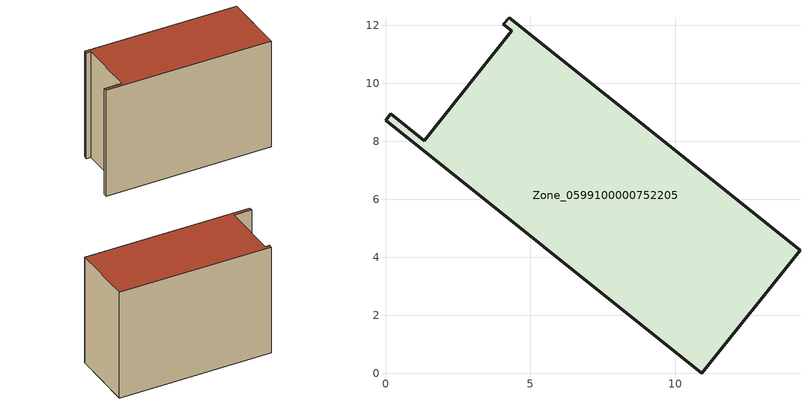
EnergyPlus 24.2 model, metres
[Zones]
Zone_0599100000752205
 floor ground (C_G): 4.07,12.04 4.27,12.26 14.3,4.24 10.91,0 0,8.72 0.19,8.96 1.34,8.03 4.36,11.81 z0.49
 wall outside (C_F): 1.34,8.03 0.19,8.96 0,8.72 10.91,0 14.3,4.24 4.27,12.26 4.07,12.04 4.36,11.81 1.34,8.03 z0.49:9.9
 roof outside (C_R): 4.27,12.26 4.07,12.04 4.36,11.81 1.34,8.03 0.19,8.96 0,8.72 10.91,0 14.3,4.24 z9.9
[BUILDING]
Pand.0599100000752205: North Axis=0; Terrain=City; Loads Convergence Tolerance Value=0.04; Temperature Convergence Tolerance Value=0.4; Solar Distribution=FullExterior; Maximum Number of Warmup Days=25; Minimum Number of Warmup Days=1
[Site:Location]
Rotterdam.The.Hague.AP_ZH_NLD Design_Conditions: Latitude=51.96; Longitude=4.45; Time Zone=1; Elevation=-4.5
[SITE:GROUNDTEMPERATURE:BUILDINGSURFACE]
18, 18, 18, 18, 18, 18, 18, 18, 18, 18, 18, 18
[MATERIAL] Thermal Absorptance=0.9; Solar Absorptance=0.7; Visible Absorptance=0.7
Name | Roughness | Thickness | Conductivity | Density | Specific Heat
G.TI.2006-2014 | MediumSmooth | 0.15 | 0.06 | 540 | 1210
F.TI.2006-2014 | Rough | 0.3 | 0.12 | 1920 | 840
R.TI.2006-2014 | MediumRough | 0.2 | 0.08 | 1500 | 1000
[CONSTRUCTION]
C_G: G.TI.2006-2014
C_F: F.TI.2006-2014
C_R: R.TI.2006-2014
[ZONE]
Zone_0599100000752205: Type=1; Multiplier=1; Ceiling Height=Autocalculate; Volume=Autocalculate; Floor Area=autocalculate; Part of Total Floor Area=Yes
[ZONEINFILTRATION:DESIGNFLOWRATE]
Infil_Zone_0599100000752205: Zone or ZoneList or Space or SpaceList=Zone_0599100000752205; Schedule=AlwaysOn; Design Flow Rate Calculation Method=Flow/Area; Flow Rate per Floor Area=0.0015; Constant Term Coefficient=1; Temperature Term Coefficient=0; Velocity Term Coefficient=0; Velocity Squared Term Coefficient=0
[HVACTEMPLATE:ZONE:IDEALLOADSAIRSYSTEM]
Zone_0599100000752205: Maximum Heating Supply Air Temperature=50; Minimum Cooling Supply Air Temperature=13; Maximum Heating Supply Air Humidity Ratio=0.0156; Minimum Cooling Supply Air Humidity Ratio=0.0077; Heating Limit=NoLimit; Cooling Limit=NoLimit; Dehumidification Control Type=ConstantSensibleHeatRatio; Cooling Sensible Heat Ratio=0.7; Dehumidification Setpoint=60; Humidification Control Type=None; Humidification Setpoint=30; Outdoor Air Method=None; Outdoor Air Flow Rate per Person=0.00944; Outdoor Air Flow Rate per Zone Floor Area=0; Outdoor Air Flow Rate per Zone=0; Demand Controlled Ventilation Type=None; Outdoor Air Economizer Type=NoEconomizer; Heat Recovery Type=None; Sensible Heat Recovery Effectiveness=0.7; Latent Heat Recovery Effectiveness=0.65
[ZONECONTROL:THERMOSTAT]
ThermostatControl_Zone_0599100000752205: Zone or ZoneList=Zone_0599100000752205; Control Type Schedule=DualSetpointControlType; Control 1=Thermostat_Zone_0599100000752205; Temperature Difference Between Cutout And Setpoint=0
[THERMOSTATSETPOINT:DUALSETPOINT]
Thermostat_Zone_0599100000752205: Heating Setpoint Temperature Schedule=HeatingSetpoint_Zone_0599100000752205; Cooling Setpoint Temperature Schedule=CoolingSetpoint_Zone_0599100000752205
[SCHEDULE:COMPACT]
HeatingSetpoint_Zone_0599100000752205: Through: 12/31, For: AllDays, Until: 24:00, 21
CoolingSetpoint_Zone_0599100000752205: Through: 12/31, For: AllDays, Until: 24:00, 24
DualSetpointControlType: Through: 12/31, For: AllDays, Until: 24:00, 4
AlwaysOn: Through: 12/31, For: AllDays, Until: 24:00, 1
